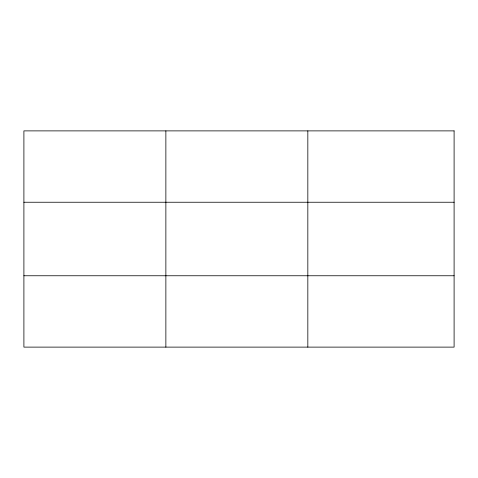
<?xml version="1.0" encoding="UTF-8"?>
<svg xmlns="http://www.w3.org/2000/svg" width="478" height="478" viewBox="0 0 478 478"><rect width="100%" height="100%" fill="white"/><g stroke="black" fill="none" stroke-linecap="round" stroke-linejoin="round"><path stroke-width="0.72" d="M165.866 347.118L165.866 130.882M307.832 347.118L307.832 130.882M23.9 202.242L454.1 202.242M23.9 275.758L454.1 275.758M454.1 130.882L23.9 130.882L23.9 347.118L454.1 347.118L454.1 130.882"/></g></svg>
